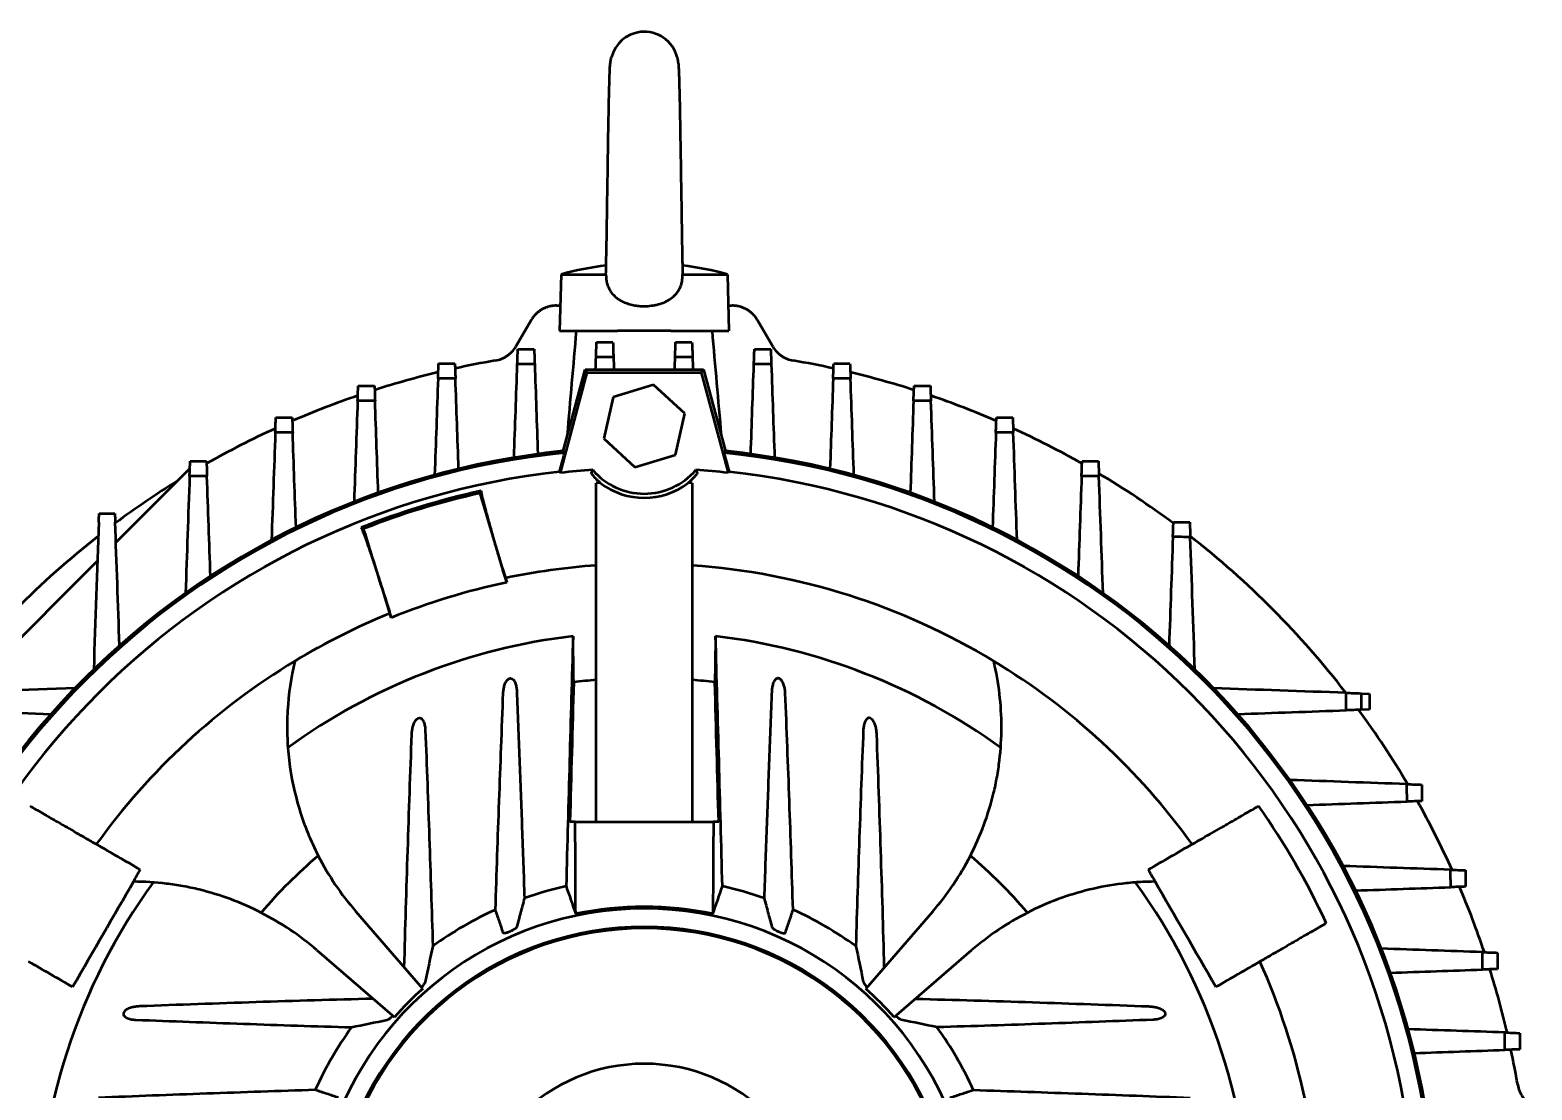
# Model space of a CAD drawing. Header units: millimetres. Extents: x 708 to 3306, y 798 to 2244.
# Drawn here: x 1885.4 to 2151.4, y 2056.5 to 2244.3 of the extents above; entities that cross this region are included whole.
import ezdxf

# ---------------------------------------------------------------- set-up
doc = ezdxf.new("R2010")
doc.units = ezdxf.units.MM
doc.header["$LTSCALE"] = 10
doc.layers.add('Visible (ISO)', color=7, linetype='Continuous', lineweight=50)

msp = doc.modelspace()

# ---------------------------------------------------------------- linework, layer by layer
at = {"layer": 'Visible (ISO)'}
for p, q in [((1979.43, 2201.03), (1979.17, 2191.03)), ((1979.43, 2201.03), (1987.38, 2201.03)), ((2000.96, 2201.03), (2008.91, 2201.03)), ((2008.91, 2201.03), (2009.17, 2191.03)), ((1978.62, 2195.51), (1979.29, 2195.51)), ((1992.84, 2195.51), (1992.84, 2195.51)), ((1995.49, 2195.51), (1995.49, 2195.51)), ((2009.06, 2195.51), (2009.73, 2195.51)), ((1974.11, 2192.92), (1971.42, 2188.29)), ((2016.92, 2188.29), (2014.23, 2192.92)), ((1979.17, 2191.03), (1982.38, 2191.03)), ((1998.9, 2191.03), (1989.44, 2191.03)), ((2005.97, 2191.03), (2009.17, 2191.03)), ((1979.31, 2165.89), (1984.07, 2183.66)), ((1979.81, 2169.75), (1983.67, 2184.18)), ((1983.67, 2184.18), (2004.67, 2184.18)), ((1984.07, 2183.66), (1983.67, 2184.18)), ((1984.07, 2183.66), (2004.27, 2183.66)), ((2004.27, 2183.66), (2004.67, 2184.18)), ((2004.27, 2183.66), (2009.03, 2165.89)), ((2004.67, 2184.18), (2008.54, 2169.75)), ((1988.66, 2179.28), (1987, 2171.96)), ((1995.83, 2181.5), (1988.66, 2179.28)), ((2001.34, 2176.41), (1995.83, 2181.5)), ((1999.68, 2169.09), (2001.34, 2176.41)), ((1987, 2171.96), (1992.52, 2166.86)), ((1992.52, 2166.86), (1999.68, 2169.09)), ((1900.57, 2153.54), (1913.68, 2166.64)), ((1874.08, 2127.05), (1897.31, 2150.27)), ((2121.16, 2126.8), (2122.66, 2126.75)), ((2122.66, 2126.75), (2122.66, 2123.96)), ((2122.66, 2123.96), (2121.16, 2123.91)), ((1981.93, 2104.02), (1981, 2104.02)), ((2007.35, 2104.02), (2006.42, 2104.02)), ((1954.92, 2074.46), (1943.07, 2088.17)), ((2045.27, 2088.17), (2033.43, 2074.46)), ((1936.19, 2081.28), (1949.9, 2069.44)), ((2038.45, 2069.44), (2052.16, 2081.28))]:
    msp.add_line(p, q, dxfattribs=at)
for centre, radius, start, end in [((1994.17, 2147.73), 55.3, 97.014, 105.4559), ((1994.17, 2147.73), 55.3, 74.5441, 82.9862), ((1994.17, 2031.05), 156.95, 99.6778, 102.329), ((1994.17, 2031.05), 156.95, 77.671, 80.3222), ((1994.17, 2031.05), 156.95, 103.4455, 107.7149), ((1994.17, 2031.05), 156.95, 72.2851, 76.5545), ((1994.17, 2031.05), 156.95, 108.8616, 113.4086), ((1994.17, 2031.05), 156.95, 66.5914, 71.1383), ((1994.17, 2031.05), 156.95, 114.6013, 119.604), ((1994.17, 2031.05), 156.95, 60.396, 65.3987), ((1994.17, 2030.18), 140.31, 95.8772, 174.1228), ((1994.17, 2030.18), 139.98, 95.7849, 174.2151), ((1994.17, 2030.18), 139.98, 5.7849, 84.2151), ((1994.17, 2030.18), 140.31, 5.8772, 84.1228), ((1994.17, 2030.18), 136.71, 96.3024, 173.6976), ((1993.97, 2031.38), 156.57, 120.8663066906125, 120.8663335675371), ((1994.17, 2030.18), 136.52, 93.8356, 96.2483), ((1994.17, 2174.18), 12, 220.4446, 319.5554), ((1994.17, 2030.18), 136.52, 83.7517, 86.1644), ((1994.17, 2030.18), 136.71, 6.3024, 83.6976), ((1994.17, 2031.05), 156.95, 53.3376, 59.1337), ((1994.17, 2031.05), 156.95, 121.7867, 126.6624), ((1994.17, 2030.18), 134.16, 93.331, 93.6326), ((1994.17, 2174.18), 12.73, 232.2525, 307.7475), ((1994.17, 2030.18), 134.16, 86.3674, 86.669), ((1994.17, 2030.18), 135.61, 102.3006, 111.6994), ((1994.17, 2030.18), 135.26, 102.4371, 111.5629), ((1994.17, 2031.05), 156.95, 128.0367, 142.3594), ((1994.17, 2031.05), 156.95, 37.6407, 51.9634), ((1994.17, 2030.18), 119.61, 94.0752, 101.8728), ((1994.17, 2030.18), 119.61, 58.8398, 85.9248), ((1994.17, 2030.18), 118.8, 101.8401, 112.1599), ((1994.17, 2030.18), 119.61, 112.1272, 121.1602), ((1994.17, 2030.18), 107.5, 96.7444, 125.9667), ((1994.17, 2030.18), 107.5, 54.0333, 83.2556), ((1994.17, 2030.18), 119.61, 121.1602, 144.2419), ((1994.17, 2030.18), 119.61, 35.7581, 58.8398), ((1994.17, 2030.18), 99.38, 94.9066, 97.2287), ((1994.17, 2030.18), 99.38, 82.7713, 85.0934), ((1994.17, 2031.04), 156.96, 37.6181, 37.6182), ((1994.17, 2031.05), 156.95, 30.5051, 36.267), ((1994.17, 2031.05), 156.95, 24.2618, 29.2367), ((1994.17, 2030.18), 133.11, 24.8277, 35.1723), ((1994.17, 2030.18), 89.12, 130.4033, 139.5967), ((1980.9, 2120.86), 50, 207.1415, 220.8331), ((2007.44, 2120.86), 50, 319.1669, 332.8585), ((1994.17, 2030.18), 89.12, 40.4033, 49.5967), ((1994.17, 2030.18), 107.5, 144.0333, 180), ((1994.17, 2030.18), 63.97, 102.4964, 109.3826), ((1994.17, 2030.18), 63.97, 70.6174, 77.5036), ((1994.17, 2030.18), 107.5, 0, 35.9667), ((1994.17, 2031.05), 156.95, 18.5367, 23.0589), ((1994.17, 2030.18), 58.5, 14.6609, 165.3391), ((1994.17, 2030.18), 58.81, 78.0695, 101.9305), ((1903.5, 2043.45), 50, 49.1669, 62.8585), ((1994.17, 2030.18), 63.97, 114.3327, 125.8601), ((1994.17, 2030.18), 63.97, 54.1399, 65.6673), ((2084.85, 2043.45), 50, 117.1415, 130.8331), ((1994.17, 2030.18), 55.26, 15.5001, 164.4999), ((1994.17, 2030.18), 55, 15.4836, 164.5164), ((1994.17, 2030.18), 119.61, 0, 24.2419), ((1994.17, 2031.05), 156.95, 13.1303, 17.3766), ((1994.17, 2030.18), 59.17, 131.5617, 138.4383), ((1994.17, 2030.18), 59.17, 41.5617, 48.4383), ((1994.17, 2030.18), 63.97, 144.1399, 155.6673), ((1994.17, 2030.18), 63.97, 24.3327, 35.8601), ((1994.17, 2031.05), 156.95, 9.6778, 11.9978), ((1994.17, 2030.18), 31, 0, 180)]:
    msp.add_arc(centre, radius, start, end, dxfattribs=at)
for points in [[(1993.48, 2243.99), (1990.95, 2243.69), (1988.97, 2241.86), (1988.36, 2239.53)], [(1999.99, 2239.51), (1999.26, 2242.38), (1996.5, 2244.34), (1993.48, 2243.99)], [(1987.38, 2201.05), (1987.38, 2201.04), (1987.38, 2201.04), (1987.38, 2201.03)], [(2000.96, 2201.03), (2000.96, 2201.03), (2000.96, 2201.04), (2000.96, 2201.05)], [(1980.56, 2172.55), (1981.1, 2178.71), (1981.63, 2184.87), (1982.17, 2191.03)], [(2006.17, 2191.03), (2006.71, 2184.87), (2007.25, 2178.71), (2007.79, 2172.55)], [(1971.68, 2185.13), (1971.71, 2186.02), (1971.74, 2186.9), (1971.77, 2187.78)], [(1971.77, 2187.78), (1972.74, 2187.78), (1973.7, 2187.78), (1974.67, 2187.78)], [(1974.67, 2187.78), (1974.7, 2186.9), (1974.73, 2186.02), (1974.76, 2185.14)], [(1985.63, 2186.38), (1985.66, 2187.26), (1985.69, 2188.15), (1985.72, 2189.03)], [(1985.72, 2189.03), (1986.69, 2189.03), (1987.65, 2189.03), (1988.62, 2189.03)], [(1988.62, 2189.03), (1988.65, 2188.15), (1988.68, 2187.27), (1988.71, 2186.38)], [(1999.63, 2186.38), (1999.66, 2187.27), (1999.7, 2188.15), (1999.73, 2189.03)], [(1999.73, 2189.03), (2000.69, 2189.03), (2001.66, 2189.03), (2002.62, 2189.03)], [(2002.62, 2189.03), (2002.65, 2188.15), (2002.69, 2187.26), (2002.72, 2186.38)], [(2013.59, 2185.14), (2013.62, 2186.02), (2013.65, 2186.9), (2013.68, 2187.78)], [(2013.68, 2187.78), (2014.64, 2187.78), (2015.61, 2187.78), (2016.58, 2187.78)], [(2016.58, 2187.78), (2016.61, 2186.9), (2016.64, 2186.02), (2016.67, 2185.13)], [(1957.64, 2182.59), (1957.67, 2183.48), (1957.7, 2184.36), (1957.73, 2185.25)], [(1957.73, 2185.25), (1958.7, 2185.25), (1959.66, 2185.25), (1960.63, 2185.25)], [(1960.63, 2185.25), (1960.66, 2184.37), (1960.69, 2183.49), (1960.72, 2182.61)], [(1971.1, 2168.58), (1971.29, 2174.1), (1971.49, 2179.61), (1971.68, 2185.13)], [(1974.76, 2185.14), (1973.73, 2185.15), (1972.71, 2185.15), (1971.68, 2185.13)], [(1974.76, 2185.14), (1974.94, 2179.83), (1975.13, 2174.52), (1975.32, 2169.22)], [(1985.55, 2184.18), (1985.58, 2184.92), (1985.6, 2185.65), (1985.63, 2186.38)], [(1988.71, 2186.38), (1987.68, 2186.39), (1986.66, 2186.39), (1985.63, 2186.38)], [(1988.71, 2186.38), (1988.74, 2185.65), (1988.76, 2184.92), (1988.79, 2184.18)], [(1999.56, 2184.18), (1999.58, 2184.92), (1999.61, 2185.65), (1999.63, 2186.38)], [(2002.72, 2186.38), (2001.69, 2186.39), (2000.66, 2186.39), (1999.63, 2186.38)], [(2002.72, 2186.38), (2002.74, 2185.65), (2002.77, 2184.92), (2002.79, 2184.18)], [(2013.03, 2169.22), (2013.22, 2174.52), (2013.4, 2179.83), (2013.59, 2185.14)], [(2016.67, 2185.13), (2015.64, 2185.15), (2014.61, 2185.15), (2013.59, 2185.14)], [(2016.67, 2185.13), (2016.86, 2179.62), (2017.05, 2174.1), (2017.25, 2168.58)], [(2027.62, 2182.61), (2027.66, 2183.49), (2027.69, 2184.37), (2027.72, 2185.25)], [(2027.72, 2185.25), (2028.68, 2185.25), (2029.65, 2185.25), (2030.61, 2185.25)], [(2030.61, 2185.25), (2030.64, 2184.36), (2030.68, 2183.48), (2030.71, 2182.59)], [(1957.64, 2182.59), (1957.44, 2176.89), (1957.24, 2171.19), (1957.04, 2165.49)], [(1960.72, 2182.61), (1959.7, 2182.61), (1958.67, 2182.61), (1957.64, 2182.59)], [(1961.28, 2166.58), (1961.09, 2171.92), (1960.91, 2177.26), (1960.72, 2182.61)], [(2027.62, 2182.61), (2027.44, 2177.26), (2027.25, 2171.92), (2027.06, 2166.58)], [(2030.71, 2182.59), (2029.68, 2182.61), (2028.65, 2182.61), (2027.62, 2182.61)], [(2031.3, 2165.49), (2031.1, 2171.19), (2030.91, 2176.89), (2030.71, 2182.59)], [(1943.4, 2178.63), (1943.43, 2179.52), (1943.46, 2180.4), (1943.49, 2181.29)], [(1943.49, 2181.29), (1944.46, 2181.29), (1945.42, 2181.29), (1946.39, 2181.29)], [(1946.39, 2181.29), (1946.42, 2180.41), (1946.45, 2179.53), (1946.48, 2178.65)], [(2041.86, 2178.65), (2041.89, 2179.53), (2041.93, 2180.41), (2041.96, 2181.29)], [(2041.96, 2181.29), (2042.92, 2181.29), (2043.89, 2181.29), (2044.85, 2181.29)], [(2044.85, 2181.29), (2044.88, 2180.4), (2044.92, 2179.52), (2044.95, 2178.63)], [(1943.4, 2178.63), (1943.19, 2172.67), (1942.98, 2166.7), (1942.77, 2160.74)], [(1946.48, 2178.65), (1945.46, 2178.65), (1944.43, 2178.65), (1943.4, 2178.63)], [(1947.05, 2162.34), (1946.86, 2167.78), (1946.67, 2173.21), (1946.48, 2178.65)], [(2041.86, 2178.65), (2041.67, 2173.21), (2041.48, 2167.78), (2041.29, 2162.34)], [(2044.95, 2178.63), (2043.92, 2178.65), (2042.89, 2178.65), (2041.86, 2178.65)], [(2045.57, 2160.74), (2045.36, 2166.7), (2045.15, 2172.67), (2044.95, 2178.63)], [(1928.81, 2173.01), (1928.84, 2173.9), (1928.87, 2174.78), (1928.9, 2175.67)], [(1928.9, 2175.67), (1929.87, 2175.67), (1930.83, 2175.67), (1931.8, 2175.67)], [(1931.8, 2175.67), (1931.83, 2174.79), (1931.86, 2173.91), (1931.89, 2173.03)], [(2056.46, 2173.03), (2056.49, 2173.91), (2056.52, 2174.79), (2056.55, 2175.67)], [(2056.55, 2175.67), (2057.51, 2175.67), (2058.48, 2175.67), (2059.45, 2175.67)], [(2059.45, 2175.67), (2059.48, 2174.78), (2059.51, 2173.9), (2059.54, 2173.01)], [(1928.81, 2173.01), (1928.58, 2166.67), (1928.36, 2160.32), (1928.14, 2153.98)], [(1931.89, 2173.03), (1930.86, 2173.02), (1929.84, 2173.02), (1928.81, 2173.01)], [(1932.48, 2156.2), (1932.28, 2161.81), (1932.08, 2167.42), (1931.89, 2173.03)], [(2056.46, 2173.03), (2056.26, 2167.42), (2056.06, 2161.81), (2055.87, 2156.2)], [(2059.54, 2173.01), (2058.51, 2173.02), (2057.48, 2173.02), (2056.46, 2173.03)], [(2060.2, 2153.98), (2059.98, 2160.32), (2059.76, 2166.67), (2059.54, 2173.01)], [(1979.17, 2166.07), (1979.46, 2167.19), (1979.76, 2168.32), (1980.06, 2169.45)], [(1980.06, 2169.45), (1979.98, 2169.55), (1979.89, 2169.65), (1979.81, 2169.75)], [(2008.54, 2169.75), (2008.45, 2169.65), (2008.37, 2169.55), (2008.28, 2169.45)], [(2008.28, 2169.45), (2008.58, 2168.32), (2008.88, 2167.19), (2009.18, 2166.07)], [(1913.63, 2165.27), (1913.66, 2166.16), (1913.69, 2167.05), (1913.73, 2167.94)], [(1913.73, 2167.94), (1914.69, 2167.94), (1915.66, 2167.94), (1916.62, 2167.94)], [(1916.62, 2167.94), (1916.65, 2167.06), (1916.68, 2166.18), (1916.71, 2165.3)], [(1979.31, 2165.89), (1979.26, 2165.95), (1979.21, 2166.01), (1979.17, 2166.07)], [(1984.82, 2165.86), (1984.89, 2166.04), (1984.96, 2166.22), (1985.04, 2166.4)], [(2003.31, 2166.4), (2003.38, 2166.22), (2003.46, 2166.04), (2003.53, 2165.86)], [(2009.18, 2166.07), (2009.13, 2166.01), (2009.08, 2165.95), (2009.03, 2165.89)], [(2071.63, 2165.3), (2071.66, 2166.18), (2071.69, 2167.06), (2071.72, 2167.94)], [(2071.72, 2167.94), (2072.69, 2167.94), (2073.65, 2167.94), (2074.62, 2167.94)], [(2074.62, 2167.94), (2074.65, 2167.05), (2074.68, 2166.16), (2074.71, 2165.27)], [(1913.63, 2165.27), (1913.39, 2158.37), (1913.15, 2151.46), (1912.91, 2144.56)], [(1916.71, 2165.3), (1915.69, 2165.29), (1914.66, 2165.28), (1913.63, 2165.27)], [(1917.33, 2147.58), (1917.13, 2153.48), (1916.92, 2159.39), (1916.71, 2165.3)], [(2071.63, 2165.3), (2071.42, 2159.39), (2071.22, 2153.48), (2071.01, 2147.58)], [(2074.71, 2165.27), (2073.68, 2165.28), (2072.66, 2165.29), (2071.63, 2165.3)], [(2075.44, 2144.56), (2075.2, 2151.46), (2074.95, 2158.37), (2074.71, 2165.27)], [(1965.28, 2162.68), (1965.2, 2162.54), (1965.12, 2162.41), (1965.04, 2162.27)], [(1965.04, 2162.27), (1966.63, 2157), (1968.21, 2151.73), (1969.8, 2146.45)], [(1897.55, 2157.17), (1897.57, 2157.67), (1897.59, 2158.17), (1897.6, 2158.67)], [(1897.6, 2158.67), (1898.53, 2158.67), (1899.46, 2158.67), (1900.4, 2158.67)], [(1900.4, 2158.67), (1900.41, 2158.17), (1900.43, 2157.67), (1900.45, 2157.17)], [(1897.55, 2157.17), (1897.25, 2148.47), (1896.94, 2139.76), (1896.64, 2131.04)], [(1901.21, 2135.27), (1900.96, 2142.58), (1900.7, 2149.88), (1900.45, 2157.17)], [(1944.03, 2156.18), (1944.18, 2156.11), (1944.32, 2156.05), (1944.46, 2155.98)], [(1949.36, 2140.21), (1947.73, 2145.46), (1946.1, 2150.72), (1944.46, 2155.98)], [(2087.81, 2154.53), (2087.84, 2155.41), (2087.87, 2156.29), (2087.9, 2157.17)], [(2087.9, 2157.17), (2088.86, 2157.17), (2089.83, 2157.17), (2090.79, 2157.17)], [(2090.79, 2157.17), (2090.83, 2156.28), (2090.86, 2155.39), (2090.89, 2154.5)], [(2087.81, 2154.53), (2087.58, 2148.11), (2087.36, 2141.69), (2087.13, 2135.27)], [(2090.89, 2154.5), (2089.86, 2154.51), (2088.83, 2154.52), (2087.81, 2154.53)], [(2091.71, 2131.04), (2091.43, 2138.87), (2091.16, 2146.69), (2090.89, 2154.5)], [(1969.8, 2146.45), (1969.72, 2146.71), (1969.64, 2146.97), (1969.56, 2147.23)], [(1949.12, 2140.98), (1949.2, 2140.72), (1949.28, 2140.46), (1949.36, 2140.21)], [(1981.67, 2128.77), (1981.63, 2131.5), (1981.59, 2134.22), (1981.55, 2136.94)], [(2006.8, 2136.94), (2006.75, 2134.22), (2006.71, 2131.5), (2006.68, 2128.77)], [(1981.67, 2128.77), (1981.44, 2120.52), (1981.22, 2112.27), (1981, 2104.02)], [(1985.67, 2104.02), (1985.67, 2112.41), (1985.67, 2120.8), (1985.67, 2129.2)], [(2002.67, 2129.2), (2002.67, 2120.8), (2002.67, 2112.41), (2002.67, 2104.02)], [(2007.35, 2104.02), (2007.13, 2112.27), (2006.9, 2120.52), (2006.68, 2128.77)], [(1893.31, 2127.72), (1884.6, 2127.41), (1875.89, 2127.11), (1867.18, 2126.8)], [(2118.49, 2126.9), (2110.68, 2127.17), (2102.86, 2127.44), (2095.03, 2127.72)], [(2118.52, 2123.82), (2118.51, 2124.84), (2118.5, 2125.87), (2118.49, 2126.9)], [(2118.49, 2126.9), (2119.36, 2126.87), (2120.22, 2126.84), (2121.09, 2126.81)], [(2121.09, 2126.81), (2121.14, 2126.81), (2121.16, 2126.8), (2121.16, 2126.8)], [(1867.18, 2123.91), (1874.48, 2123.65), (1881.78, 2123.4), (1889.08, 2123.14)], [(2099.26, 2123.14), (2105.68, 2123.37), (2112.1, 2123.59), (2118.52, 2123.82)], [(2121.09, 2123.9), (2120.23, 2123.87), (2119.38, 2123.84), (2118.52, 2123.82)], [(2121.16, 2123.91), (2121.15, 2123.91), (2121.14, 2123.91), (2121.09, 2123.9)], [(2129.26, 2110.72), (2122.36, 2110.96), (2115.45, 2111.21), (2108.55, 2111.45)], [(2129.26, 2110.72), (2130.15, 2110.69), (2131.04, 2110.66), (2131.93, 2110.63)], [(2129.29, 2107.64), (2129.28, 2108.67), (2129.27, 2109.69), (2129.26, 2110.72)], [(2131.93, 2110.63), (2131.93, 2109.66), (2131.93, 2108.7), (2131.93, 2107.73)], [(2111.57, 2107.02), (2117.47, 2107.23), (2123.38, 2107.43), (2129.29, 2107.64)], [(2131.93, 2107.73), (2131.05, 2107.7), (2130.17, 2107.67), (2129.29, 2107.64)], [(1982.02, 2087.72), (1982, 2093.17), (1981.97, 2098.6), (1981.93, 2104.02)], [(2006.42, 2104.02), (2006.38, 2098.6), (2006.35, 2093.17), (2006.33, 2087.72)], [(1904.91, 2095.57), (1902.3, 2097.08), (1899.7, 2098.58), (1897.11, 2100.08)], [(2091.23, 2100.08), (2088.64, 2098.58), (2086.04, 2097.08), (2083.44, 2095.57)], [(1903.69, 2093.45), (1904.09, 2094.16), (1904.5, 2094.87), (1904.91, 2095.57)], [(2083.44, 2095.57), (2083.84, 2094.87), (2084.25, 2094.16), (2084.66, 2093.45)], [(2137, 2095.55), (2130.66, 2095.77), (2124.31, 2095.99), (2117.97, 2096.21)], [(2137, 2095.55), (2137.89, 2095.52), (2138.77, 2095.49), (2139.66, 2095.46)], [(2137.02, 2092.47), (2137.01, 2093.49), (2137.01, 2094.52), (2137, 2095.55)], [(2139.66, 2095.46), (2139.66, 2094.49), (2139.66, 2093.52), (2139.66, 2092.56)], [(1903.69, 2093.45), (1900.09, 2087.23), (1896.5, 2081.01), (1892.91, 2074.79)], [(1980.33, 2092.63), (1980.89, 2091), (1981.45, 2089.36), (1982.02, 2087.72)], [(2006.33, 2087.72), (2006.89, 2089.36), (2007.45, 2091), (2008.01, 2092.63)], [(2095.44, 2074.79), (2091.84, 2081.01), (2088.25, 2087.23), (2084.66, 2093.45)], [(2120.19, 2091.88), (2125.8, 2092.07), (2131.41, 2092.27), (2137.02, 2092.47)], [(2139.66, 2092.56), (2138.78, 2092.53), (2137.9, 2092.5), (2137.02, 2092.47)], [(1956.7, 2082.02), (1956.26, 2079.99), (1955.82, 2077.89), (1955.38, 2075.71)], [(2031.64, 2082.02), (2032.08, 2079.99), (2032.52, 2077.89), (2032.96, 2075.71)], [(2142.62, 2080.96), (2136.66, 2081.16), (2130.69, 2081.37), (2124.73, 2081.58)], [(2142.62, 2080.96), (2143.51, 2080.93), (2144.39, 2080.89), (2145.28, 2080.86)], [(2142.64, 2077.87), (2142.65, 2078.9), (2142.64, 2079.93), (2142.62, 2080.96)], [(2145.28, 2080.86), (2145.28, 2079.9), (2145.28, 2078.93), (2145.28, 2077.97)], [(1892.91, 2074.79), (1890.3, 2076.3), (1887.7, 2077.8), (1885.11, 2079.29)], [(2103.23, 2079.29), (2100.64, 2077.8), (2098.04, 2076.3), (2095.44, 2074.79)], [(2126.33, 2077.3), (2131.77, 2077.49), (2137.2, 2077.68), (2142.64, 2077.87)], [(2145.28, 2077.97), (2144.4, 2077.94), (2143.52, 2077.9), (2142.64, 2077.87)], [(1942.33, 2067.65), (1944.37, 2068.09), (1946.47, 2068.53), (1948.65, 2068.97)], [(2046.01, 2067.65), (2043.98, 2068.09), (2041.88, 2068.53), (2039.7, 2068.97)], [(2146.58, 2066.72), (2140.88, 2066.92), (2135.18, 2067.11), (2129.48, 2067.31)], [(2146.58, 2066.72), (2147.47, 2066.69), (2148.35, 2066.65), (2149.24, 2066.62)], [(2146.6, 2063.63), (2146.6, 2064.66), (2146.6, 2065.69), (2146.58, 2066.72)], [(2149.24, 2066.62), (2149.24, 2065.66), (2149.24, 2064.69), (2149.24, 2063.73)], [(2130.57, 2063.07), (2135.91, 2063.26), (2141.25, 2063.45), (2146.6, 2063.63)], [(2149.24, 2063.73), (2148.36, 2063.7), (2147.48, 2063.66), (2146.6, 2063.63)]]:
    msp.add_open_spline(points, degree=3, dxfattribs=at)
for points, knots in [([(1987.38, 2201.05), (1987.42, 2202.39), (1987.45, 2204.05), (1987.52, 2207.75), (1987.55, 2209.84), (1987.62, 2214.15), (1987.65, 2216.42), (1987.72, 2220.83), (1987.76, 2223.03), (1987.82, 2227.12), (1987.86, 2229.05), (1987.93, 2232.45), (1987.96, 2233.95), (1988.03, 2236.38), (1988.04, 2237.12), (1988.14, 2238.34), (1988.19, 2238.68), (1988.28, 2239.18), (1988.31, 2239.33), (1988.36, 2239.53)], [0, 0, 0, 0, 0.671611, 0.671611, 1.346671, 1.346671, 2.013199, 2.013199, 2.672928, 2.672928, 3.335216, 3.335216, 4.01046, 4.01046, 4.715242, 4.715242, 4.96548, 4.96548, 5.218643, 5.218643, 5.218643, 5.218643]), ([(1999.99, 2239.51), (2000.04, 2239.32), (2000.07, 2239.17), (2000.15, 2238.68), (2000.2, 2238.33), (2000.3, 2237.09), (2000.31, 2236.35), (2000.39, 2233.92), (2000.42, 2232.42), (2000.49, 2229.02), (2000.52, 2227.09), (2000.59, 2223), (2000.62, 2220.8), (2000.69, 2216.38), (2000.73, 2214.12), (2000.79, 2209.81), (2000.83, 2207.72), (2000.89, 2204.03), (2000.93, 2202.38), (2000.96, 2201.05)], [0, 0, 0, 0, 0.25468, 0.25468, 0.505979, 0.505979, 1.211824, 1.211824, 1.886965, 1.886965, 2.549061, 2.549061, 3.208654, 3.208654, 3.875099, 3.875099, 4.550284, 4.550284, 5.218475, 5.218475, 5.218475, 5.218475]), ([(1999.99, 2239.51), (2000.04, 2239.32), (2000.07, 2239.17), (2000.15, 2238.68), (2000.2, 2238.33), (2000.3, 2237.09), (2000.31, 2236.35), (2000.39, 2233.92), (2000.42, 2232.42), (2000.49, 2229.02), (2000.52, 2227.09), (2000.59, 2223), (2000.62, 2220.8), (2000.69, 2216.38), (2000.73, 2214.12), (2000.79, 2209.81), (2000.83, 2207.72), (2000.88, 2204.69), (2000.9, 2203.6), (2000.93, 2202.62)], [0, 0, 0, 0, 0.25468, 0.25468, 0.505979, 0.505979, 1.211824, 1.211824, 1.886965, 1.886965, 2.549061, 2.549061, 3.208654, 3.208654, 3.875099, 3.875099, 4.550284, 4.550284, 4.976437, 4.976437, 4.976437, 4.976437]), ([(1987.38, 2201.03), (1987.38, 2200.5), (1987.43, 2199.98), (1987.62, 2199.23), (1987.71, 2198.98), (1987.91, 2198.52), (1988.03, 2198.29), (1988.3, 2197.87), (1988.46, 2197.67), (1988.8, 2197.3), (1988.98, 2197.13), (1989.37, 2196.81), (1989.58, 2196.66), (1990.01, 2196.4), (1990.23, 2196.28), (1990.46, 2196.18)], [0, 0, 0, 0, 0.001562595, 0.001562595, 0.002343892, 0.002343892, 0.003125189, 0.003125189, 0.003906487, 0.003906487, 0.004687784, 0.004687784, 0.005469081, 0.005469081, 0.006250378, 0.006250378, 0.006250378, 0.006250378]), ([(1994.17, 2195.42), (1994.59, 2195.42), (1995.01, 2195.45), (1995.64, 2195.53), (1995.84, 2195.56), (1996.26, 2195.64), (1996.46, 2195.69), (1997.06, 2195.85), (1997.45, 2195.98), (1998.19, 2196.31), (1998.55, 2196.51), (1999.22, 2196.99), (1999.52, 2197.26), (1999.92, 2197.72), (2000.05, 2197.88), (2000.27, 2198.22), (2000.37, 2198.4), (2000.55, 2198.77), (2000.63, 2198.96), (2000.76, 2199.35), (2000.81, 2199.56), (2000.94, 2200.18), (2000.97, 2200.6), (2000.96, 2201.03)], [0.01009838, 0.01009838, 0.01009838, 0.01009838, 0.01136229, 0.01136229, 0.01199424, 0.01199424, 0.0126262, 0.0126262, 0.01389011, 0.01389011, 0.01515402, 0.01515402, 0.01641793, 0.01641793, 0.01704989, 0.01704989, 0.01768184, 0.01768184, 0.0183138, 0.0183138, 0.01894576, 0.01894576, 0.02020967, 0.02020967, 0.02020967, 0.02020967]), ([(1990.46, 2196.18), (1990.74, 2196.05), (1991.03, 2195.94), (1991.64, 2195.74), (1991.95, 2195.66), (1992.57, 2195.54), (1992.89, 2195.49), (1993.53, 2195.43), (1993.85, 2195.42), (1994.17, 2195.42)], [0.006250378, 0.006250378, 0.006250378, 0.006250378, 0.007212378, 0.007212378, 0.008174377, 0.008174377, 0.009136377, 0.009136377, 0.010098377, 0.010098377, 0.010098377, 0.010098377]), ([(1982.38, 2191.03), (1982.46, 2191.03), (1982.56, 2191.03), (1982.86, 2191.03), (1983.08, 2191.03), (1983.58, 2191.03), (1983.86, 2191.03), (1984.35, 2191.03), (1984.53, 2191.03), (1984.89, 2191.03), (1985.07, 2191.03), (1985.65, 2191.03), (1986.07, 2191.03), (1986.74, 2191.03), (1986.97, 2191.03), (1987.44, 2191.03), (1987.68, 2191.03), (1988.41, 2191.03), (1988.92, 2191.03), (1989.44, 2191.03)], [0.00201256, 0.00201256, 0.00201256, 0.00201256, 0.00321344, 0.00321344, 0.00482016, 0.00482016, 0.00642688, 0.00642688, 0.00723024, 0.00723024, 0.0080336, 0.0080336, 0.00964032, 0.00964032, 0.01044368, 0.01044368, 0.01124704, 0.01124704, 0.01285376, 0.01285376, 0.01285376, 0.01285376]), ([(1998.9, 2191.03), (1999.95, 2191.03), (2000.92, 2191.03), (2002.27, 2191.03), (2002.69, 2191.03), (2003.46, 2191.03), (2003.82, 2191.03), (2004.31, 2191.03), (2004.47, 2191.03), (2004.76, 2191.03), (2004.89, 2191.03), (2005.27, 2191.03), (2005.48, 2191.03), (2005.74, 2191.03), (2005.81, 2191.03), (2005.91, 2191.03), (2005.94, 2191.03), (2005.97, 2191.03)], [0, 0, 0, 0, 0.00321344, 0.00321344, 0.00482016, 0.00482016, 0.00642688, 0.00642688, 0.00723024, 0.00723024, 0.0080336, 0.0080336, 0.00964032, 0.00964032, 0.01044368, 0.01044368, 0.01084515, 0.01084515, 0.01084515, 0.01084515]), ([(1967.79, 2185.77), (1968.17, 2185.83), (1968.53, 2185.94), (1969.06, 2186.15), (1969.24, 2186.23), (1969.57, 2186.42), (1969.89, 2186.61), (1970.19, 2186.85), (1970.48, 2187.1), (1970.62, 2187.23), (1971, 2187.65), (1971.23, 2187.95), (1971.42, 2188.29)], [0, 0, 0, 0, 0.00114138, 0.00114138, 0.00171207, 0.00171207, 0.00228276, 0.00285345, 0.00285345, 0.00342414, 0.00342414, 0.00456552, 0.00456552, 0.00456552, 0.00456552]), ([(2016.92, 2188.29), (2017.12, 2187.95), (2017.34, 2187.65), (2017.73, 2187.23), (2017.87, 2187.09), (2018.16, 2186.84), (2018.45, 2186.61), (2018.78, 2186.41), (2019.11, 2186.23), (2019.29, 2186.15), (2019.81, 2185.94), (2020.18, 2185.83), (2020.56, 2185.77)], [0, 0, 0, 0, 0.001141036, 0.001141036, 0.001711554, 0.001711554, 0.002282073, 0.002852591, 0.002852591, 0.003423109, 0.003423109, 0.004564145, 0.004564145, 0.004564145, 0.004564145]), ([(1986.38, 2164.11), (1986.23, 2164.24), (1986.09, 2164.36), (1985.85, 2164.59), (1985.73, 2164.7), (1985.43, 2165.01), (1985.27, 2165.19), (1985.03, 2165.49), (1984.94, 2165.61), (1984.83, 2165.78), (1984.81, 2165.84), (1984.82, 2165.86)], [0.02839952, 0.02839952, 0.02839952, 0.02839952, 0.029443046, 0.029443046, 0.030486572, 0.030486572, 0.032573624, 0.032573624, 0.034660677, 0.034660677, 0.036747729, 0.036747729, 0.036747729, 0.036747729]), ([(2003.53, 2165.86), (2003.54, 2165.84), (2003.51, 2165.78), (2003.41, 2165.61), (2003.32, 2165.49), (2003.08, 2165.19), (2002.91, 2165.01), (2002.51, 2164.6), (2002.27, 2164.36), (2001.97, 2164.11)], [0.000000197, 0.000000197, 0.000000197, 0.000000197, 0.002093893, 0.002093893, 0.004187589, 0.004187589, 0.006281285, 0.006281285, 0.00837498, 0.00837498, 0.00837498, 0.00837498]), ([(1985.67, 2149.49), (1985.67, 2151.06), (1985.67, 2152.59), (1985.67, 2154.43), (1985.67, 2154.79), (1985.67, 2155.5), (1985.67, 2155.85), (1985.67, 2156.88), (1985.67, 2157.53), (1985.67, 2158.79), (1985.67, 2159.39), (1985.67, 2160.54), (1985.67, 2161.07), (1985.67, 2162.06), (1985.67, 2162.52), (1985.67, 2163.14), (1985.67, 2163.34), (1985.67, 2163.72), (1985.67, 2163.9), (1985.67, 2164.07)], [0.02251932, 0.02251932, 0.02251932, 0.02251932, 0.02733007, 0.02733007, 0.02853276, 0.02853276, 0.02973545, 0.02973545, 0.03214083, 0.03214083, 0.0345462, 0.0345462, 0.03695158, 0.03695158, 0.03935696, 0.03935696, 0.04055965, 0.04055965, 0.04176233, 0.04176233, 0.04176233, 0.04176233]), ([(2002.67, 2164.07), (2002.67, 2163.74), (2002.67, 2163.36), (2002.67, 2162.73), (2002.67, 2162.51), (2002.67, 2162.05), (2002.67, 2161.81), (2002.67, 2160.57), (2002.67, 2159.44), (2002.67, 2157.53), (2002.67, 2156.87), (2002.67, 2155.51), (2002.67, 2154.8), (2002.67, 2153.35), (2002.67, 2152.59), (2002.67, 2151.05), (2002.67, 2150.27), (2002.67, 2149.49)], [0.08661093, 0.08661093, 0.08661093, 0.08661093, 0.08901507, 0.08901507, 0.09021714, 0.09021714, 0.09141921, 0.09141921, 0.09622749, 0.09622749, 0.09863163, 0.09863163, 0.10103577, 0.10103577, 0.10343992, 0.10343992, 0.10584406, 0.10584406, 0.10584406, 0.10584406]), ([(1969.56, 2147.23), (1969.28, 2148.18), (1969, 2149.11), (1968.47, 2150.91), (1968.22, 2151.78), (1967.84, 2153.06), (1967.72, 2153.48), (1967.49, 2154.3), (1967.37, 2154.7), (1967.04, 2155.86), (1966.84, 2156.58), (1966.56, 2157.6), (1966.47, 2157.93), (1966.29, 2158.57), (1966.21, 2158.87), (1965.98, 2159.74), (1965.84, 2160.26), (1965.67, 2160.94), (1965.62, 2161.15), (1965.52, 2161.55), (1965.48, 2161.73), (1965.37, 2162.23), (1965.31, 2162.49), (1965.28, 2162.68)], [0.00000099, 0.00000099, 0.00000099, 0.00000099, 0.00299648, 0.00299648, 0.00599198, 0.00599198, 0.00748973, 0.00748973, 0.00898748, 0.00898748, 0.01198297, 0.01198297, 0.01348072, 0.01348072, 0.01497847, 0.01497847, 0.01797397, 0.01797397, 0.01947171, 0.01947171, 0.02096946, 0.02096946, 0.02396496, 0.02396496, 0.02396496, 0.02396496]), ([(1944.03, 2156.18), (1944.07, 2156.09), (1944.12, 2155.99), (1944.22, 2155.74), (1944.28, 2155.6), (1944.46, 2155.12), (1944.6, 2154.74), (1944.92, 2153.86), (1945.1, 2153.35), (1945.39, 2152.5), (1945.5, 2152.2), (1945.71, 2151.58), (1945.82, 2151.26), (1946.15, 2150.25), (1946.39, 2149.53), (1946.77, 2148.39), (1946.89, 2147.99), (1947.16, 2147.18), (1947.29, 2146.76), (1947.7, 2145.5), (1947.97, 2144.64), (1948.54, 2142.85), (1948.83, 2141.93), (1949.12, 2140.98)], [0.00421761, 0.00421761, 0.00421761, 0.00421761, 0.00571587, 0.00571587, 0.00721413, 0.00721413, 0.01021065, 0.01021065, 0.01320717, 0.01320717, 0.01470543, 0.01470543, 0.01620369, 0.01620369, 0.01920021, 0.01920021, 0.02069847, 0.02069847, 0.02219673, 0.02219673, 0.02519325, 0.02519325, 0.02818977, 0.02818977, 0.02818977, 0.02818977]), ([(1985.67, 2129.2), (1985.67, 2130.06), (1985.67, 2130.92), (1985.67, 2132.65), (1985.67, 2133.52), (1985.67, 2136.06), (1985.67, 2137.75), (1985.67, 2142.8), (1985.67, 2146.15), (1985.67, 2149.49)], [2.34634718, 2.34634718, 2.34634718, 2.34634718, 2.34889331, 2.34889331, 2.35143945, 2.35143945, 2.35653172, 2.35653172, 2.36671625, 2.36671625, 2.36671625, 2.36671625]), ([(2002.67, 2149.49), (2002.67, 2146.12), (2002.67, 2142.74), (2002.67, 2137.64), (2002.67, 2135.83), (2002.67, 2134.02), (2002.67, 2133.8), (2002.67, 2133.7), (2002.67, 2133.38), (2002.67, 2132.76), (2002.67, 2131.29), (2002.67, 2130.03), (2002.67, 2129.2)], [2.3330763, 2.3330763, 2.3330763, 2.3330763, 2.3431718, 2.3431718, 2.34821955, 2.34853503, 2.34853503, 2.34885051, 2.34885051, 2.34948148, 2.35074342, 2.35326729, 2.35326729, 2.35326729, 2.35326729]), ([(1981.55, 2136.94), (1981.34, 2129.56), (1981.14, 2122.18), (1980.73, 2107.41), (1980.53, 2100.03), (1980.33, 2092.63)], [0.00000066, 0.00000066, 0.00000066, 0.00000066, 0.02322584, 0.02322584, 0.04645101, 0.04645101, 0.04645101, 0.04645101]), ([(2008.01, 2092.63), (2007.81, 2100.03), (2007.61, 2107.41), (2007.21, 2122.18), (2007, 2129.56), (2006.8, 2136.94)], [0.00000068, 0.00000068, 0.00000068, 0.00000068, 0.02322585, 0.02322585, 0.04645102, 0.04645102, 0.04645102, 0.04645102]), ([(1932.28, 2132.53), (1931.59, 2129.63), (1931.16, 2126.71), (1930.9, 2122.31), (1930.88, 2120.84), (1930.95, 2118.62), (1930.98, 2117.88), (1931.09, 2116.4), (1931.17, 2115.66), (1931.61, 2111.97), (1932.22, 2109.08), (1933.93, 2103.46), (1935.04, 2100.72), (1936.41, 2098.05)], [0.00000021, 0.00000021, 0.00000021, 0.00000021, 0.00897575, 0.00897575, 0.01346352, 0.01346352, 0.01570741, 0.01570741, 0.01795129, 0.01795129, 0.02692683, 0.02692683, 0.03590238, 0.03590238, 0.03590238, 0.03590238]), ([(2057.44, 2120.86), (2057.44, 2122.82), (2057.33, 2124.77), (2056.87, 2128.66), (2056.53, 2130.6), (2056.06, 2132.53)], [0.02394189, 0.02394189, 0.02394189, 0.02394189, 0.02992253, 0.02992253, 0.03590317, 0.03590317, 0.03590317, 0.03590317]), ([(1969.19, 2126.87), (1969.2, 2127.11), (1969.23, 2127.34), (1969.3, 2127.81), (1969.36, 2128.04), (1969.5, 2128.5), (1969.6, 2128.72), (1969.79, 2129.03), (1969.86, 2129.13), (1969.99, 2129.27), (1970.04, 2129.31), (1970.14, 2129.38), (1970.19, 2129.41), (1970.31, 2129.46), (1970.37, 2129.48), (1970.5, 2129.48), (1970.56, 2129.48), (1970.74, 2129.43), (1970.85, 2129.36), (1971.02, 2129.19), (1971.1, 2129.09), (1971.22, 2128.88), (1971.27, 2128.78), (1971.4, 2128.44), (1971.46, 2128.21), (1971.55, 2127.74), (1971.57, 2127.51), (1971.58, 2127.27)], [0, 0, 0, 0, 0.000741083, 0.000741083, 0.001482166, 0.001482166, 0.002223249, 0.002223249, 0.00259379, 0.00259379, 0.002779061, 0.002779061, 0.002964331, 0.002964331, 0.003149602, 0.003149602, 0.003334873, 0.003334873, 0.003705414, 0.003705414, 0.004075956, 0.004075956, 0.004446497, 0.004446497, 0.00518758, 0.00518758, 0.005928663, 0.005928663, 0.005928663, 0.005928663]), ([(2019.15, 2126.87), (2019.14, 2127.11), (2019.12, 2127.34), (2019.04, 2127.81), (2018.99, 2128.04), (2018.84, 2128.5), (2018.75, 2128.72), (2018.56, 2129.03), (2018.48, 2129.13), (2018.35, 2129.27), (2018.31, 2129.31), (2018.21, 2129.38), (2018.15, 2129.41), (2018.03, 2129.46), (2017.97, 2129.48), (2017.85, 2129.48), (2017.78, 2129.48), (2017.6, 2129.43), (2017.5, 2129.36), (2017.32, 2129.19), (2017.25, 2129.09), (2017.13, 2128.88), (2017.07, 2128.78), (2016.94, 2128.44), (2016.88, 2128.21), (2016.8, 2127.74), (2016.77, 2127.51), (2016.76, 2127.27)], [0, 0, 0, 0, 0.000741083, 0.000741083, 0.001482166, 0.001482166, 0.002223249, 0.002223249, 0.00259379, 0.00259379, 0.002779061, 0.002779061, 0.002964331, 0.002964331, 0.003149602, 0.003149602, 0.003334873, 0.003334873, 0.003705414, 0.003705414, 0.004075956, 0.004075956, 0.004446497, 0.004446497, 0.00518758, 0.00518758, 0.005928663, 0.005928663, 0.005928663, 0.005928663]), ([(1967.82, 2088.47), (1968.02, 2094.89), (1968.24, 2101.29), (1968.7, 2114.09), (1968.94, 2120.48), (1969.19, 2126.87)], [0, 0, 0, 0, 0.02004982, 0.02004982, 0.04009964, 0.04009964, 0.04009964, 0.04009964]), ([(1971.58, 2127.27), (1971.66, 2125.24), (1971.74, 2123.21), (1971.82, 2121.18), (1971.9, 2119.15), (1971.98, 2117.12), (1972.06, 2115.09), (1972.14, 2113.07), (1972.21, 2111.04), (1972.29, 2109.01), (1972.36, 2106.98), (1972.44, 2104.95), (1972.51, 2102.92), (1972.59, 2100.85), (1972.66, 2098.79), (1972.73, 2096.72), (1972.8, 2094.66), (1972.87, 2092.59), (1972.94, 2090.52)], [0, 0, 0, 0, 0.00638089, 0.00638089, 0.00638089, 0.01276178, 0.01276178, 0.01276178, 0.01914266, 0.01914266, 0.01914266, 0.02552355, 0.02552355, 0.02552355, 0.03200932, 0.03200932, 0.03200932, 0.03849511, 0.03849511, 0.03849511, 0.03849511]), ([(2016.76, 2127.27), (2016.68, 2125.24), (2016.6, 2123.21), (2016.52, 2121.18), (2016.44, 2119.15), (2016.36, 2117.12), (2016.29, 2115.09), (2016.21, 2113.07), (2016.13, 2111.04), (2016.06, 2109.01), (2015.98, 2106.98), (2015.91, 2104.95), (2015.83, 2102.92), (2015.76, 2100.85), (2015.69, 2098.79), (2015.61, 2096.72), (2015.54, 2094.66), (2015.47, 2092.59), (2015.4, 2090.52)], [0, 0, 0, 0, 0.00638089, 0.00638089, 0.00638089, 0.01276178, 0.01276178, 0.01276178, 0.01914266, 0.01914266, 0.01914266, 0.02552355, 0.02552355, 0.02552355, 0.03200932, 0.03200932, 0.03200932, 0.03849511, 0.03849511, 0.03849511, 0.03849511]), ([(2020.53, 2088.47), (2020.32, 2094.89), (2020.11, 2101.29), (2019.65, 2114.09), (2019.4, 2120.48), (2019.15, 2126.87)], [0, 0, 0, 0, 0.02004982, 0.02004982, 0.04009964, 0.04009964, 0.04009964, 0.04009964]), ([(2121.16, 2126.8), (2121.16, 2126.74), (2121.16, 2126.68), (2121.16, 2126.62), (2121.16, 2126.18), (2121.16, 2125.74), (2121.16, 2125.31), (2121.16, 2124.84), (2121.16, 2124.37), (2121.16, 2123.91)], [0, 0, 0, 0, 0.000187496, 0.000187496, 0.000187496, 0.001500491, 0.001500491, 0.001500491, 0.002901682, 0.002901682, 0.002901682, 0.002901682]), ([(1952.99, 2119.56), (1953, 2119.81), (1953.02, 2120.06), (1953.1, 2120.55), (1953.15, 2120.79), (1953.29, 2121.27), (1953.38, 2121.51), (1953.55, 2121.84), (1953.62, 2121.95), (1953.77, 2122.16), (1953.86, 2122.25), (1954.07, 2122.4), (1954.2, 2122.46), (1954.39, 2122.46), (1954.46, 2122.45), (1954.58, 2122.41), (1954.63, 2122.37), (1954.78, 2122.26), (1954.87, 2122.16), (1955, 2121.96), (1955.06, 2121.84), (1955.2, 2121.5), (1955.26, 2121.26), (1955.35, 2120.77), (1955.37, 2120.52), (1955.38, 2120.27)], [0, 0, 0, 0, 0.000767985, 0.000767985, 0.001535971, 0.001535971, 0.002303956, 0.002303956, 0.002687949, 0.002687949, 0.003071942, 0.003071942, 0.003455934, 0.003455934, 0.003647931, 0.003647931, 0.003839927, 0.003839927, 0.00422392, 0.00422392, 0.004607912, 0.004607912, 0.005375898, 0.005375898, 0.006143883, 0.006143883, 0.006143883, 0.006143883]), ([(2035.35, 2119.56), (2035.34, 2119.81), (2035.32, 2120.06), (2035.25, 2120.55), (2035.2, 2120.79), (2035.06, 2121.27), (2034.97, 2121.51), (2034.79, 2121.84), (2034.73, 2121.95), (2034.57, 2122.16), (2034.49, 2122.25), (2034.28, 2122.4), (2034.15, 2122.46), (2033.95, 2122.46), (2033.89, 2122.45), (2033.77, 2122.41), (2033.71, 2122.37), (2033.56, 2122.26), (2033.48, 2122.16), (2033.34, 2121.96), (2033.29, 2121.84), (2033.15, 2121.5), (2033.08, 2121.26), (2033, 2120.77), (2032.97, 2120.52), (2032.96, 2120.27)], [0, 0, 0, 0, 0.000767985, 0.000767985, 0.001535971, 0.001535971, 0.002303956, 0.002303956, 0.002687949, 0.002687949, 0.003071942, 0.003071942, 0.003455934, 0.003455934, 0.003647931, 0.003647931, 0.003839927, 0.003839927, 0.00422392, 0.00422392, 0.004607912, 0.004607912, 0.005375898, 0.005375898, 0.006143883, 0.006143883, 0.006143883, 0.006143883]), ([(2051.94, 2098.05), (2052.85, 2099.83), (2053.65, 2101.64), (2055.01, 2105.33), (2055.59, 2107.21), (2056.28, 2110.08), (2056.48, 2111.05), (2056.83, 2112.99), (2056.98, 2113.98), (2057.33, 2116.93), (2057.44, 2118.9), (2057.44, 2120.86)], [0.00000125, 0.00000125, 0.00000125, 0.00000125, 0.00598641, 0.00598641, 0.01197157, 0.01197157, 0.01496415, 0.01496415, 0.01795673, 0.01795673, 0.02394189, 0.02394189, 0.02394189, 0.02394189]), ([(1951.66, 2078.23), (1951.84, 2085.17), (1952.05, 2092.08), (1952.5, 2105.85), (1952.74, 2112.71), (1952.99, 2119.56)], [0.00027223, 0.00027223, 0.00027223, 0.00027223, 0.02166077, 0.02166077, 0.04304931, 0.04304931, 0.04304931, 0.04304931]), ([(1955.38, 2120.27), (1955.63, 2113.92), (1955.86, 2107.56), (1956.3, 2094.82), (1956.51, 2088.43), (1956.7, 2082.02)], [0, 0, 0, 0, 0.01989732, 0.01989732, 0.03979463, 0.03979463, 0.03979463, 0.03979463]), ([(2032.96, 2120.27), (2032.72, 2113.92), (2032.48, 2107.56), (2032.04, 2094.82), (2031.83, 2088.43), (2031.64, 2082.02)], [0, 0, 0, 0, 0.01989732, 0.01989732, 0.03979463, 0.03979463, 0.03979463, 0.03979463]), ([(2036.69, 2078.23), (2036.51, 2085.17), (2036.3, 2092.08), (2035.85, 2105.85), (2035.61, 2112.71), (2035.35, 2119.56)], [0.00027223, 0.00027223, 0.00027223, 0.00027223, 0.02166077, 0.02166077, 0.04304931, 0.04304931, 0.04304931, 0.04304931]), ([(1885.37, 2106.86), (1886, 2106.49), (1886.74, 2106.06), (1887.99, 2105.34), (1888.44, 2105.09), (1889.13, 2104.68), (1889.37, 2104.54), (1889.86, 2104.26), (1890.11, 2104.12), (1891.37, 2103.39), (1892.43, 2102.78), (1894.13, 2101.8), (1894.72, 2101.46), (1895.9, 2100.78), (1896.5, 2100.43), (1897.11, 2100.08)], [0.00000023, 0.00000023, 0.00000023, 0.00000023, 0.0042479, 0.0042479, 0.00637174, 0.00637174, 0.00743366, 0.00743366, 0.00849557, 0.00849557, 0.01274325, 0.01274325, 0.01486708, 0.01486708, 0.01699092, 0.01699092, 0.01699092, 0.01699092]), ([(2091.23, 2100.08), (2092.45, 2100.78), (2093.62, 2101.46), (2095.31, 2102.43), (2095.87, 2102.75), (2096.68, 2103.22), (2096.95, 2103.37), (2097.47, 2103.68), (2097.73, 2103.83), (2098.98, 2104.55), (2099.91, 2105.08), (2101.17, 2105.81), (2101.57, 2106.04), (2102.31, 2106.47), (2102.66, 2106.67), (2102.98, 2106.86)], [0.00000099, 0.00000099, 0.00000099, 0.00000099, 0.00424893, 0.00424893, 0.0063729, 0.0063729, 0.00743489, 0.00743489, 0.00849687, 0.00849687, 0.01274481, 0.01274481, 0.01486879, 0.01486879, 0.01699276, 0.01699276, 0.01699276, 0.01699276]), ([(1981.93, 2104.02), (1983.97, 2104.02), (1986.01, 2104.02), (1989.08, 2104.02), (1990.1, 2104.02), (1992.14, 2104.02), (1993.16, 2104.02), (1998.26, 2104.02), (2002.34, 2104.02), (2006.42, 2104.02)], [2.34042024, 2.34042024, 2.34042024, 2.34042024, 2.34653192, 2.34653192, 2.34958776, 2.34958776, 2.35264359, 2.35264359, 2.36486695, 2.36486695, 2.36486695, 2.36486695]), ([(1926.31, 2087.95), (1924.54, 2088.85), (1922.74, 2089.64), (1919.08, 2091), (1917.22, 2091.57), (1914.37, 2092.27), (1913.42, 2092.47), (1911.49, 2092.82), (1910.51, 2092.97), (1907.58, 2093.33), (1905.63, 2093.45), (1903.69, 2093.45)], [0.00000125, 0.00000125, 0.00000125, 0.00000125, 0.00593859, 0.00593859, 0.01187593, 0.01187593, 0.0148446, 0.0148446, 0.01781328, 0.01781328, 0.02375062, 0.02375062, 0.02375062, 0.02375062]), ([(2084.66, 2093.45), (2083.68, 2093.45), (2082.71, 2093.42), (2080.75, 2093.3), (2079.77, 2093.2), (2076.83, 2092.85), (2074.91, 2092.49), (2071.12, 2091.57), (2069.26, 2091), (2065.6, 2089.64), (2063.8, 2088.85), (2062.04, 2087.95)], [0.01213543, 0.01213543, 0.01213543, 0.01213543, 0.0151063, 0.0151063, 0.01807716, 0.01807716, 0.0240189, 0.0240189, 0.02996064, 0.02996064, 0.03590238, 0.03590238, 0.03590238, 0.03590238]), ([(1972.94, 2090.52), (1972.83, 2090.1), (1972.72, 2089.68), (1972.6, 2089.26), (1972.49, 2088.84), (1972.38, 2088.42), (1972.26, 2088), (1972.15, 2087.57), (1972.04, 2087.15), (1971.92, 2086.72), (1971.81, 2086.29), (1971.7, 2085.86), (1971.58, 2085.43)], [0, 0, 0, 0, 0.00420164, 0.00420164, 0.00420164, 0.00840329, 0.00840329, 0.00840329, 0.01260503, 0.01260503, 0.01260503, 0.0168068, 0.0168068, 0.0168068, 0.0168068]), ([(2015.4, 2090.52), (2015.51, 2090.1), (2015.63, 2089.68), (2015.74, 2089.26), (2015.85, 2088.84), (2015.97, 2088.42), (2016.08, 2088), (2016.19, 2087.57), (2016.31, 2087.15), (2016.42, 2086.72), (2016.54, 2086.29), (2016.65, 2085.86), (2016.76, 2085.43)], [0, 0, 0, 0, 0.00420164, 0.00420164, 0.00420164, 0.00840329, 0.00840329, 0.00840329, 0.01260503, 0.01260503, 0.01260503, 0.0168068, 0.0168068, 0.0168068, 0.0168068]), ([(1969.19, 2084.37), (1969.08, 2084.71), (1968.96, 2085.05), (1968.85, 2085.4), (1968.73, 2085.74), (1968.62, 2086.08), (1968.5, 2086.42), (1968.39, 2086.76), (1968.27, 2087.1), (1968.16, 2087.44), (1968.05, 2087.78), (1967.93, 2088.12), (1967.82, 2088.47)], [0, 0, 0, 0, 0.00415105, 0.00415105, 0.00415105, 0.00830211, 0.00830211, 0.00830211, 0.01245316, 0.01245316, 0.01245316, 0.01660422, 0.01660422, 0.01660422, 0.01660422]), ([(2019.15, 2084.37), (2019.27, 2084.71), (2019.38, 2085.05), (2019.5, 2085.4), (2019.61, 2085.74), (2019.73, 2086.08), (2019.84, 2086.42), (2019.96, 2086.76), (2020.07, 2087.1), (2020.19, 2087.44), (2020.3, 2087.78), (2020.41, 2088.12), (2020.53, 2088.47)], [0, 0, 0, 0, 0.00415105, 0.00415105, 0.00415105, 0.00830211, 0.00830211, 0.00830211, 0.01245316, 0.01245316, 0.01245316, 0.01660422, 0.01660422, 0.01660422, 0.01660422]), ([(2114.98, 2086.07), (2114.34, 2085.71), (2113.6, 2085.28), (2112.35, 2084.56), (2111.91, 2084.3), (2111.21, 2083.9), (2110.97, 2083.76), (2110.48, 2083.48), (2110.24, 2083.34), (2108.98, 2082.61), (2107.91, 2081.99), (2106.21, 2081.01), (2105.63, 2080.67), (2104.44, 2079.99), (2103.84, 2079.64), (2103.23, 2079.29)], [0.00000023, 0.00000023, 0.00000023, 0.00000023, 0.0042479, 0.0042479, 0.00637174, 0.00637174, 0.00743366, 0.00743366, 0.00849557, 0.00849557, 0.01274325, 0.01274325, 0.01486708, 0.01486708, 0.01699092, 0.01699092, 0.01699092, 0.01699092]), ([(1971.58, 2085.43), (1971.57, 2085.38), (1971.53, 2085.32), (1971.41, 2085.2), (1971.32, 2085.13), (1971.12, 2084.98), (1971.01, 2084.91), (1970.75, 2084.77), (1970.61, 2084.69), (1970.32, 2084.56), (1970.18, 2084.5), (1969.96, 2084.42), (1969.89, 2084.4), (1969.75, 2084.36), (1969.68, 2084.34), (1969.5, 2084.3), (1969.4, 2084.29), (1969.25, 2084.31), (1969.21, 2084.33), (1969.19, 2084.37)], [0, 0, 0, 0, 0.000476593, 0.000476593, 0.000953187, 0.000953187, 0.00142978, 0.00142978, 0.001906374, 0.001906374, 0.002382967, 0.002382967, 0.002621264, 0.002621264, 0.002859561, 0.002859561, 0.003336154, 0.003336154, 0.003812748, 0.003812748, 0.003812748, 0.003812748]), ([(2016.76, 2085.43), (2016.78, 2085.38), (2016.81, 2085.32), (2016.94, 2085.2), (2017.02, 2085.13), (2017.22, 2084.98), (2017.34, 2084.91), (2017.6, 2084.77), (2017.73, 2084.69), (2018.02, 2084.56), (2018.17, 2084.5), (2018.39, 2084.42), (2018.46, 2084.4), (2018.6, 2084.36), (2018.66, 2084.34), (2018.85, 2084.3), (2018.95, 2084.29), (2019.1, 2084.31), (2019.14, 2084.33), (2019.15, 2084.37)], [0, 0, 0, 0, 0.000476593, 0.000476593, 0.000953187, 0.000953187, 0.00142978, 0.00142978, 0.001906374, 0.001906374, 0.002382967, 0.002382967, 0.002621264, 0.002621264, 0.002859561, 0.002859561, 0.003336154, 0.003336154, 0.003812748, 0.003812748, 0.003812748, 0.003812748]), ([(1955.38, 2075.71), (1955.37, 2075.65), (1955.34, 2075.59), (1955.26, 2075.44), (1955.21, 2075.36), (1955.08, 2075.19), (1955.01, 2075.1), (1954.86, 2074.91), (1954.77, 2074.82), (1954.68, 2074.73)], [0, 0, 0, 0, 0.000410179, 0.000410179, 0.000820358, 0.000820358, 0.001230538, 0.001230538, 0.001640717, 0.001640717, 0.001640717, 0.001640717]), ([(2032.96, 2075.71), (2032.97, 2075.65), (2033, 2075.59), (2033.08, 2075.44), (2033.14, 2075.36), (2033.26, 2075.19), (2033.33, 2075.1), (2033.49, 2074.91), (2033.57, 2074.82), (2033.66, 2074.73)], [0, 0, 0, 0, 0.000410179, 0.000410179, 0.000820358, 0.000820358, 0.001230538, 0.001230538, 0.001640717, 0.001640717, 0.001640717, 0.001640717]), ([(1946.12, 2072.7), (1939.18, 2072.52), (1932.28, 2072.31), (1918.51, 2071.86), (1911.65, 2071.62), (1904.79, 2071.36)], [0.00027223, 0.00027223, 0.00027223, 0.00027223, 0.02166077, 0.02166077, 0.04304931, 0.04304931, 0.04304931, 0.04304931]), ([(2042.22, 2072.7), (2049.16, 2072.52), (2056.07, 2072.31), (2069.84, 2071.86), (2076.7, 2071.62), (2083.55, 2071.36)], [0.00027223, 0.00027223, 0.00027223, 0.00027223, 0.02166077, 0.02166077, 0.04304931, 0.04304931, 0.04304931, 0.04304931]), ([(1904.79, 2071.36), (1904.54, 2071.35), (1904.3, 2071.33), (1903.81, 2071.26), (1903.57, 2071.21), (1903.09, 2071.07), (1902.85, 2070.98), (1902.51, 2070.8), (1902.4, 2070.74), (1902.2, 2070.58), (1902.1, 2070.5), (1901.95, 2070.29), (1901.9, 2070.16), (1901.89, 2069.96), (1901.9, 2069.9), (1901.95, 2069.78), (1901.98, 2069.72), (1902.09, 2069.57), (1902.19, 2069.49), (1902.4, 2069.35), (1902.51, 2069.3), (1902.85, 2069.16), (1903.1, 2069.09), (1903.58, 2069.01), (1903.83, 2068.98), (1904.08, 2068.97)], [0, 0, 0, 0, 0.000767985, 0.000767985, 0.001535971, 0.001535971, 0.002303956, 0.002303956, 0.002687949, 0.002687949, 0.003071942, 0.003071942, 0.003455934, 0.003455934, 0.003647931, 0.003647931, 0.003839927, 0.003839927, 0.00422392, 0.00422392, 0.004607912, 0.004607912, 0.005375898, 0.005375898, 0.006143883, 0.006143883, 0.006143883, 0.006143883]), ([(2083.55, 2071.36), (2083.8, 2071.35), (2084.05, 2071.33), (2084.54, 2071.26), (2084.78, 2071.21), (2085.26, 2071.07), (2085.5, 2070.98), (2085.83, 2070.8), (2085.94, 2070.74), (2086.15, 2070.58), (2086.24, 2070.5), (2086.39, 2070.29), (2086.45, 2070.16), (2086.45, 2069.96), (2086.44, 2069.9), (2086.4, 2069.78), (2086.36, 2069.72), (2086.25, 2069.57), (2086.15, 2069.49), (2085.95, 2069.35), (2085.83, 2069.3), (2085.49, 2069.16), (2085.25, 2069.09), (2084.76, 2069.01), (2084.51, 2068.98), (2084.26, 2068.97)], [0, 0, 0, 0, 0.000767985, 0.000767985, 0.001535971, 0.001535971, 0.002303956, 0.002303956, 0.002687949, 0.002687949, 0.003071942, 0.003071942, 0.003455934, 0.003455934, 0.003647931, 0.003647931, 0.003839927, 0.003839927, 0.00422392, 0.00422392, 0.004607912, 0.004607912, 0.005375898, 0.005375898, 0.006143883, 0.006143883, 0.006143883, 0.006143883]), ([(1904.08, 2068.97), (1910.43, 2068.73), (1916.79, 2068.49), (1929.54, 2068.05), (1935.92, 2067.84), (1942.33, 2067.65)], [0, 0, 0, 0, 0.01989732, 0.01989732, 0.03979463, 0.03979463, 0.03979463, 0.03979463]), ([(1948.65, 2068.97), (1948.7, 2068.98), (1948.77, 2069.01), (1948.92, 2069.09), (1949, 2069.15), (1949.17, 2069.27), (1949.26, 2069.34), (1949.44, 2069.5), (1949.53, 2069.58), (1949.63, 2069.67)], [0, 0, 0, 0, 0.000410179, 0.000410179, 0.000820358, 0.000820358, 0.001230538, 0.001230538, 0.001640717, 0.001640717, 0.001640717, 0.001640717]), ([(2039.7, 2068.97), (2039.64, 2068.98), (2039.58, 2069.01), (2039.43, 2069.09), (2039.35, 2069.15), (2039.18, 2069.27), (2039.09, 2069.34), (2038.9, 2069.5), (2038.81, 2069.58), (2038.72, 2069.67)], [0, 0, 0, 0, 0.000410179, 0.000410179, 0.000820358, 0.000820358, 0.001230538, 0.001230538, 0.001640717, 0.001640717, 0.001640717, 0.001640717]), ([(2084.26, 2068.97), (2077.91, 2068.73), (2071.55, 2068.49), (2058.81, 2068.05), (2052.42, 2067.84), (2046.01, 2067.65)], [0, 0, 0, 0, 0.01989732, 0.01989732, 0.03979463, 0.03979463, 0.03979463, 0.03979463]), ([(2148.89, 2057.43), (2148.96, 2057.05), (2149.06, 2056.68), (2149.35, 2055.98), (2149.53, 2055.65), (2149.86, 2055.18), (2149.97, 2055.02), (2150.22, 2054.74), (2150.36, 2054.6), (2150.77, 2054.22), (2151.08, 2053.99), (2151.41, 2053.8)], [0, 0, 0, 0, 0.001148265, 0.001148265, 0.002296531, 0.002296531, 0.002870664, 0.002870664, 0.003444796, 0.003444796, 0.004593062, 0.004593062, 0.004593062, 0.004593062]), ([(1935.89, 2056.54), (1929.47, 2056.33), (1923.06, 2056.12), (1910.26, 2055.66), (1903.87, 2055.41), (1897.49, 2055.16)], [0, 0, 0, 0, 0.02004982, 0.02004982, 0.04009964, 0.04009964, 0.04009964, 0.04009964]), ([(1939.98, 2055.16), (1939.64, 2055.28), (1939.3, 2055.39), (1938.96, 2055.51), (1938.62, 2055.62), (1938.28, 2055.74), (1937.94, 2055.85), (1937.6, 2055.97), (1937.25, 2056.08), (1936.91, 2056.19), (1936.57, 2056.31), (1936.23, 2056.42), (1935.89, 2056.54)], [0, 0, 0, 0, 0.00415105, 0.00415105, 0.00415105, 0.00830211, 0.00830211, 0.00830211, 0.01245316, 0.01245316, 0.01245316, 0.01660422, 0.01660422, 0.01660422, 0.01660422]), ([(2048.36, 2055.16), (2048.7, 2055.28), (2049.04, 2055.39), (2049.39, 2055.51), (2049.73, 2055.62), (2050.07, 2055.74), (2050.41, 2055.85), (2050.75, 2055.97), (2051.09, 2056.08), (2051.43, 2056.19), (2051.77, 2056.31), (2052.11, 2056.42), (2052.46, 2056.54)], [0, 0, 0, 0, 0.00415105, 0.00415105, 0.00415105, 0.00830211, 0.00830211, 0.00830211, 0.01245316, 0.01245316, 0.01245316, 0.01660422, 0.01660422, 0.01660422, 0.01660422]), ([(2052.46, 2056.54), (2058.88, 2056.33), (2065.28, 2056.12), (2078.08, 2055.66), (2084.47, 2055.41), (2090.86, 2055.16)], [0, 0, 0, 0, 0.02004982, 0.02004982, 0.04009964, 0.04009964, 0.04009964, 0.04009964])]:
    msp.add_open_spline(points, degree=3, knots=knots, dxfattribs=at)
for points in [[(1978.62, 2195.51), (1976.71, 2195.51), (1975.06, 2194.56), (1974.11, 2192.92)], [(2014.23, 2192.92), (2013.28, 2194.56), (2011.63, 2195.51), (2009.73, 2195.51)]]:
    msp.add_rational_spline(points, [1, 0.911106513075, 0.911106513075, 1], degree=3, dxfattribs=at)

doc.saveas('drawing.dxf')
